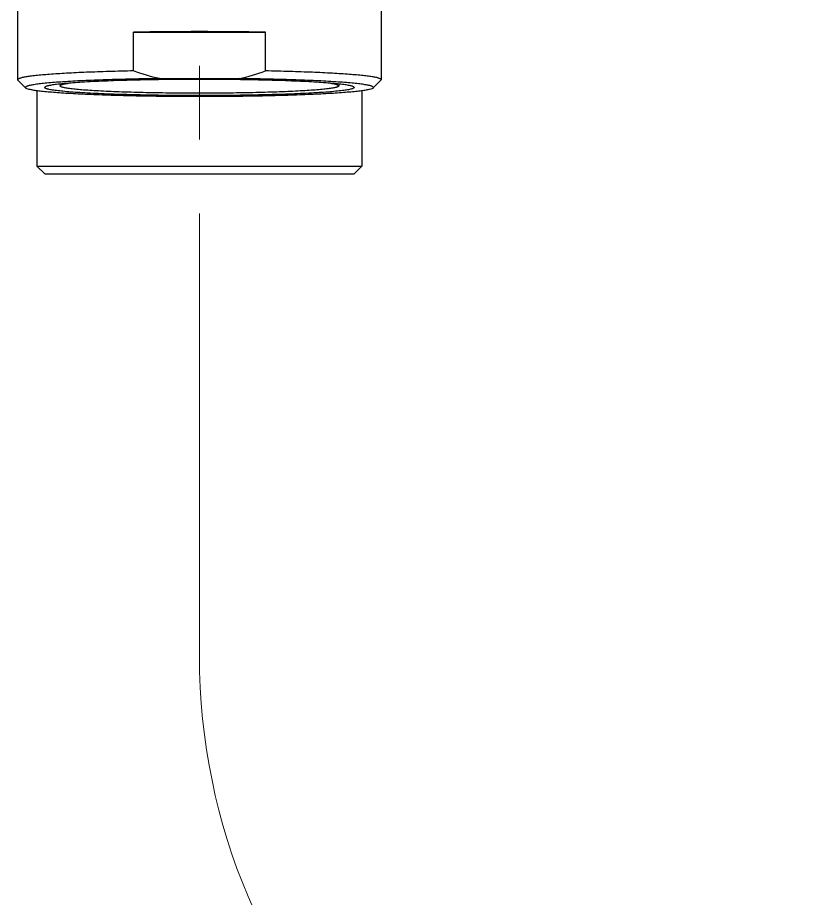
# Model space of a CAD drawing. Extents: x 0 to 1128, y 0 to 827.
# Drawn here: x 251.5 to 303.2, y 142.9 to 199.8 of the extents above; entities that cross this region are included whole.
import ezdxf

# ---------------------------------------------------------------- set-up
doc = ezdxf.new("R2010")
doc.units = 0
doc.header["$LTSCALE"] = 3
doc.header["$MEASUREMENT"] = 0
doc.linetypes.add('CENTER2', pattern=[28.575000000000003, 19.05, -3.175, 3.175, -3.175])
doc.layers.add('Cneter', color=1, linetype='CENTER2', lineweight=13)
doc.layers.add('DEF_LAYER_ASSEM_MEMBER', color=7, linetype='CONTINUOUS')

msp = doc.modelspace()

# ---------------------------------------------------------------- linework, layer by layer
at = {"layer": 'Cneter', "lineweight": 5, "ltscale": 0.5}
msp.add_line((263.2187064558436, 158.6064231601244), (263.2187064558436, 293.8425697603838), dxfattribs=at)
msp.add_arc((303.2187060295062, 158.6064231601244), 40, 180, 270, dxfattribs=at)
at = {"layer": 'DEF_LAYER_ASSEM_MEMBER', "color": 7, "linetype": 'Continuous'}
for p, q in [((251.4687064558436, 203.5321110496837), (251.4687064558436, 195.8122276633838)), ((274.9687064558436, 203.5321815706837), (274.9687064558436, 195.8122276633838)), ((258.9572513053436, 198.8818802211838), (267.4801616064435, 198.8818802211838)), ((258.9572513053436, 196.3853063842838), (258.9572513053436, 198.8818802211838)), ((267.4801616064435, 196.3853063842838), (267.4801616064435, 198.8818802211838)), ((251.4848536809436, 195.7799996312838), (251.4687064558436, 195.8122276633838)), ((260.6380088757437, 195.8859916168838), (265.7994040359436, 195.8859916168838)), ((274.9687064558436, 195.8122276633838), (274.9525592308437, 195.7799996312838)), ((251.9841665650436, 195.2820562695838), (251.4848536809436, 195.7799996312838)), ((251.9846070683436, 195.2818910715837), (251.9687064558436, 195.3129128959837)), ((254.2187064558436, 195.5392176460838), (254.2187064558436, 195.4127758494838)), ((272.2187064558436, 195.5392176460838), (272.2187064558436, 195.4127758494838)), ((274.4687064558436, 195.3129128959837), (274.4528058433436, 195.2818910715837)), ((274.4532463467435, 195.2820562695838), (274.9525592308437, 195.7799996312838)), ((252.7187064558436, 195.1046986663837), (252.7187064558436, 190.2355354127837)), ((265.7994040359436, 194.7398341751838), (260.6380088757437, 194.7398341751838)), ((273.7187064558436, 195.1046986663837), (273.7187064558436, 190.2355354127837)), ((252.7187064558436, 190.2355354127837), (273.7187064558436, 190.2355354127837)), ((252.7187064558436, 190.2355354127837), (253.2187064558436, 189.7355354127837)), ((273.7187064558436, 190.2355354127837), (273.2187064558436, 189.7355354127837)), ((253.2189790265436, 189.7355354127837), (273.2184338852435, 189.7355354127837))]:
    msp.add_line(p, q, dxfattribs=at)
msp.add_arc((263.2187064558436, -17.96529701181623), 216.889045998, 88.87417501380254, 91.12582498619744, dxfattribs=at)
for points, start_tangent, end_tangent in [([(258.9572513053436, 196.3853063842838), (257.3691916825437, 196.3455556505837), (255.9124246949436, 196.2938343449838), (254.6196475462436, 196.2313033546837), (253.5198766806436, 196.1593661907838), (252.6377965070435, 196.0796374861838), (252.2847953628436, 196.0374034884838), (251.9932053566436, 195.9939067554837), (251.7647225875435, 195.9493913319837), (251.6745363091436, 195.9268269746838), (251.6005711081436, 195.9040982290838), (251.5429499315437, 195.8812364965838), (251.5017344934436, 195.8582786579838), (251.4687064558436, 195.8122276633838)], (-0.9997926410243094, -0.02036356927546065), (0, -1)), ([(260.6380088757437, 195.8859916168838), (258.9572513053436, 196.3853063842838)], (-0.9747505047418161, 0.2232967834644617), (-0.940232427685298, 0.3405333785827917)), ([(265.7994040359436, 195.8859916168838), (267.4801616064435, 196.3853063842838)], (0.9747505047418161, 0.2232967834644617), (0.940232427685298, 0.3405333785827917)), ([(274.9687064558436, 195.8122276633838), (274.9356784183437, 195.8582786579838), (274.8944629801435, 195.8812364965838), (274.8368418036437, 195.9040982290838), (274.7628766026437, 195.9268269746838), (274.6726903241436, 195.9493913319837), (274.4442075551437, 195.9939067554837), (274.1526175488436, 196.0374034884838), (273.7996164047436, 196.0796374861838), (272.9175362311435, 196.1593661907838), (271.8177653655437, 196.2313033546837), (270.5249882168437, 196.2938343449838), (269.0682212292436, 196.3455556505837), (267.4801616064435, 196.3853063842838)], (0, 1), (-0.9997926410243094, 0.02036356927546065)), ([(260.6380088757437, 195.8859916168838), (258.8494214445436, 195.8554725844838), (257.1830132473435, 195.8097818415837), (255.6853824065436, 195.7501970479838), (254.3984074877435, 195.6783843858838), (253.8454421620436, 195.6385079595838), (253.3580764406436, 195.5963519677838), (252.9398070978436, 195.5522089311838), (252.5934802608435, 195.5063936833837), (252.4481121702436, 195.4829590598837), (252.3216058381436, 195.4592262429837), (252.2141665300437, 195.4352349892837), (252.1259995118435, 195.4110250551838), (252.0572873428437, 195.3866380604837), (252.0081217581437, 195.3621230781837), (251.9687064558436, 195.3129128959837)], (-0.9999239381699242, -0.01233360753185177), (0, -1)), ([(273.2187064558436, 195.3129128959837), (273.2066558434435, 195.3385864076837), (273.1916059763437, 195.3514085396837), (273.1705516452437, 195.3642087337838), (273.1104690118436, 195.3897071384837), (273.0265544297436, 195.4150165466838), (272.9190189194437, 195.4400788118838), (272.7881046694436, 195.4648356107838), (272.6341455886436, 195.4892272649838), (272.4574989669436, 195.5131939699838), (272.0379188704437, 195.5596228633838), (271.5334016060438, 195.6036758580838), (270.9488076889436, 195.6449285643837), (270.2897703282435, 195.6829837831838), (269.5626368345436, 195.7174751365837), (268.7744083238435, 195.7480704174837), (267.0455393866437, 195.7964339366837), (265.1696088611436, 195.8262159984837), (263.2187064558436, 195.8362724584838), (261.2678040506435, 195.8262159984837), (259.3918735251436, 195.7964339366837), (257.6630045878437, 195.7480704174837), (256.8747760772435, 195.7174751365837), (256.1476425835435, 195.6829837831838), (255.4886052228435, 195.6449285643837), (254.9040113056435, 195.6036758580838), (254.3994940413436, 195.5596228633838), (253.9799139448437, 195.5131939699838), (253.8032673230437, 195.4892272649838), (253.6493082423435, 195.4648356107838), (253.5183939923436, 195.4400788118838), (253.4108584819437, 195.4150165466838), (253.3269438999437, 195.3897071384837), (253.2668612665436, 195.3642087337838), (253.2458069354436, 195.3514085396837), (253.2307570683436, 195.3385864076837), (253.2187064558436, 195.3129128959837)], (0, 1), (0, -1)), ([(274.4687064558436, 195.3129128959837), (274.4292911536436, 195.3621230781837), (274.3801255688436, 195.3866380604837), (274.3114133999436, 195.4110250551838), (274.2232463817436, 195.4352349892837), (274.1158070736437, 195.4592262429837), (273.9893007415435, 195.4829590598837), (273.8439326509435, 195.5063936833837), (273.4976058138436, 195.5522089311838), (273.0793364711435, 195.5963519677838), (272.5919707497437, 195.6385079595838), (272.0390054240436, 195.6783843858838), (270.7520305051437, 195.7501970479838), (269.2543996643435, 195.8097818415837), (267.5879914672437, 195.8554725844838), (265.7994040359436, 195.8859916168838)], (0, 1), (-0.9999239381699242, 0.01233360753185177)), ([(260.6380088757437, 194.7398341751838), (258.9178916433436, 194.7688570523837), (257.3087128605437, 194.8119221076838), (255.8521205813436, 194.8679163945838), (254.5856246294436, 194.9353958957838), (254.0341201225435, 194.9729083470838), (253.5419487506435, 195.0126180202838), (253.1123291488436, 195.0542697220838), (252.7480144259437, 195.0975922633838), (252.4513730875435, 195.1423020031838), (252.2243167684437, 195.1881159726838), (252.0683069882436, 195.2347511732838), (252.0172949169437, 195.2582800529838), (251.9843697934436, 195.2818904154838)], (-0.9999239381699545, 0.01233360752939409), (-0.7104514124460591, 0.703746254379659)), ([(273.2187064558436, 195.3129128959837), (273.2066558434435, 195.2872393843838), (273.1916059763437, 195.2744172523838), (273.1705516452437, 195.2616170582838), (273.1104690118436, 195.2361186535838), (273.0265544297436, 195.2108092453838), (272.9190189194437, 195.1857469801838), (272.7881046694436, 195.1609901812838), (272.6341455886436, 195.1365985270838), (272.4574989669436, 195.1126318220838), (272.0379188704437, 195.0662029286838), (271.5334016060438, 195.0221499339838), (270.9488076889436, 194.9808972276838), (270.2897703282435, 194.9428420088838), (269.5626368345436, 194.9083506554838), (268.7744083238435, 194.8777553745838), (267.0455393866437, 194.8293918553838), (265.1696088611436, 194.7996097935838), (263.2187064558436, 194.7895533335838), (261.2678040506435, 194.7996097935838), (259.3918735251436, 194.8293918553838), (257.6630045878437, 194.8777553745838), (256.8747760772435, 194.9083506554838), (256.1476425835435, 194.9428420088838), (255.4886052228435, 194.9808972276838), (254.9040113056435, 195.0221499339838), (254.3994940413436, 195.0662029286838), (253.9799139448437, 195.1126318220838), (253.8032673230437, 195.1365985270838), (253.6493082423435, 195.1609901812838), (253.5183939923436, 195.1857469801838), (253.4108584819437, 195.2108092453838), (253.3269438999437, 195.2361186535838), (253.2668612665436, 195.2616170582838), (253.2458069354436, 195.2744172523838), (253.2307570683436, 195.2872393843838), (253.2187064558436, 195.3129128959837)], (0, -1), (0, 1)), ([(255.1451826989437, 195.6209270135838), (254.9309587321436, 195.5964236739837), (254.7438567813435, 195.5713193829837), (254.5844922283436, 195.5456961760838), (254.4533866055435, 195.5196377378838), (254.3509658779435, 195.4932300233838), (254.3106235352436, 195.4799222599838), (254.2775695728437, 195.4665592266838), (254.2518322777437, 195.4531513164837), (254.2334353481435, 195.4397095670838), (254.2223902551436, 195.4262467324838), (254.2187064558436, 195.4127758494838)], (-0.9944040648815015, -0.1056435314969478), (0, -1)), ([(272.2187064558436, 195.4127758494838), (272.2078640651437, 195.3896659263838), (272.1943200347437, 195.3781260381838), (272.1753688232436, 195.3666071642838), (272.1212937621435, 195.3436618761838), (272.0457734323436, 195.3208838440838), (271.9489868241435, 195.2983265503838), (271.8311685358435, 195.2760448874837), (271.6926025643436, 195.2540927673838), (271.5336210218436, 195.2325229598837), (271.1559965048436, 195.1907368930837), (270.7019317297436, 195.1510891978838), (270.1757995548437, 195.1139616766837), (269.5826668501436, 195.0797118936838), (268.9282457159436, 195.0486696940837), (268.2188384919436, 195.0211340373838), (266.6628572649436, 194.9776067951838), (264.9745191723437, 194.9508028879837), (263.2187064558436, 194.9417523230837), (261.4628937394436, 194.9508028879837), (259.7745556468435, 194.9776067951838), (258.2185744198437, 195.0211340373838), (257.5091671957437, 195.0486696940837), (256.8547460616437, 195.0797118936838), (256.2616133569436, 195.1139616766837), (255.7354811820437, 195.1510891978838), (255.2814164069437, 195.1907368930837), (254.9037918899437, 195.2325229598837), (254.7448103474435, 195.2540927673838), (254.6062443759436, 195.2760448874837), (254.4884260875435, 195.2983265503838), (254.3916394794437, 195.3208838440838), (254.3161191496436, 195.3436618761838), (254.2620440884436, 195.3666071642838), (254.2430928770436, 195.3781260381838), (254.2295488465436, 195.3896659263838), (254.2187064558436, 195.4127758494838)], (0, -1), (0, 1)), ([(274.4530431182436, 195.2818904154838), (274.4201179948436, 195.2582800529838), (274.3691059235437, 195.2347511732838), (274.2130961433436, 195.1881159726838), (273.9860398242436, 195.1423020031838), (273.6893984858436, 195.0975922633838), (273.3250837629437, 195.0542697220838), (272.8954641610435, 195.0126180202838), (272.4032927892436, 194.9729083470838), (271.8517882823435, 194.9353958957838), (270.5852923303437, 194.8679163945838), (269.1287000512436, 194.8119221076838), (267.5195212684437, 194.7688570523837), (265.7994040359436, 194.7398341751838)], (-0.7104514124460591, -0.703746254379659), (-0.9999239381699545, -0.01233360752939409)), ([(272.2187064558436, 195.4127758494838), (272.2150226566437, 195.4262467324838), (272.2039775636435, 195.4397095670838), (272.1855806339436, 195.4531513164837), (272.1598433389436, 195.4665592266838), (272.1267893765437, 195.4799222599838), (272.0864470337435, 195.4932300233838), (271.9840263062435, 195.5196377378838), (271.8529206833437, 195.5456961760838), (271.6935561303435, 195.5713193829837), (271.5064541796437, 195.5964236739837), (271.2922302128436, 195.6209270135838)], (0, 1), (-0.9944040648815015, 0.1056435314969478))]:
    msp.add_spline(points, degree=3, dxfattribs=dict(at, start_tangent=start_tangent, end_tangent=end_tangent))

doc.saveas('drawing.dxf')
